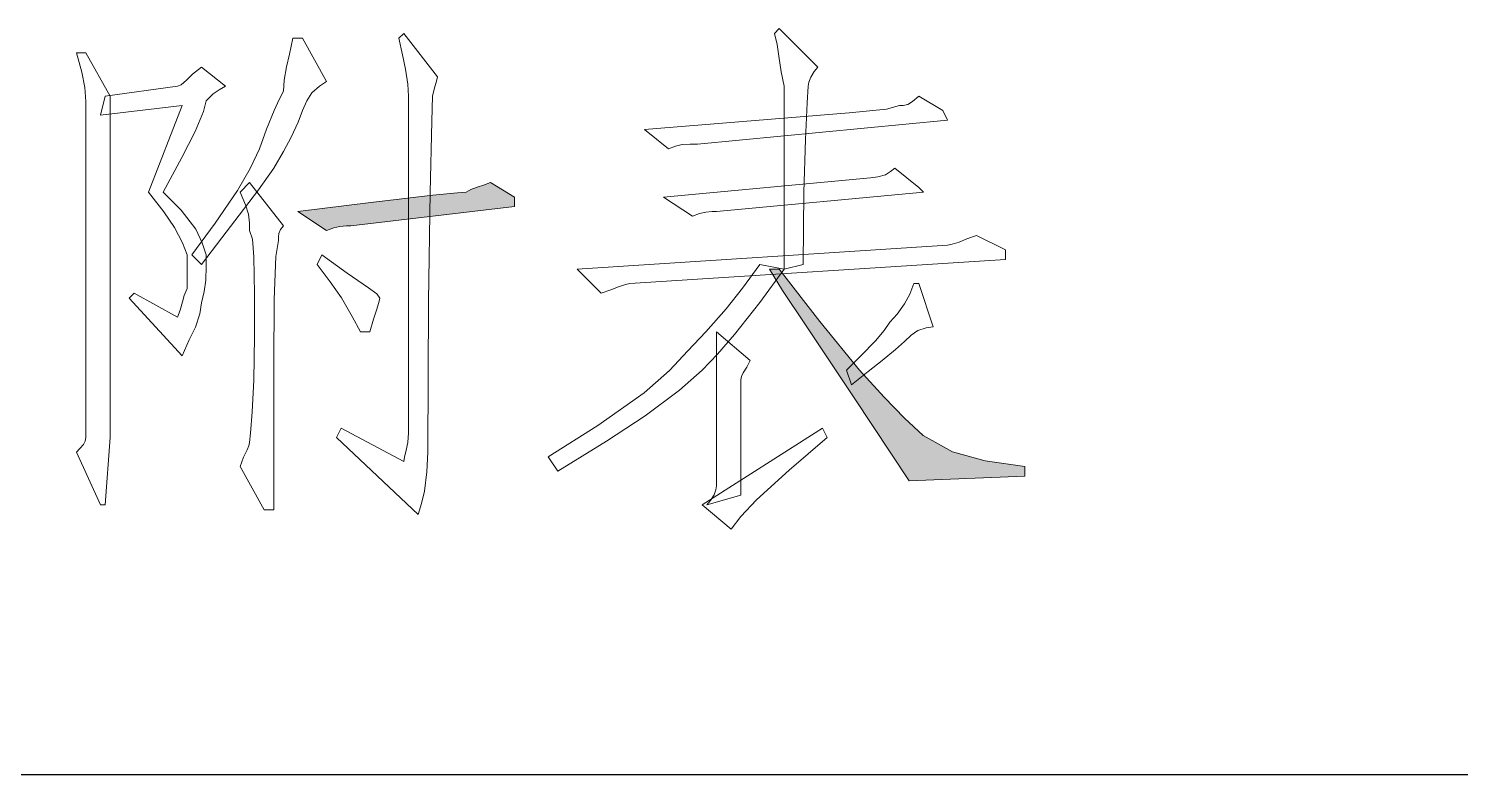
# Model space of a CAD drawing. Extents: x 457 to 4918, y -67 to 391.
# Drawn here: x 3495.97 to 3509.41, y 99.94 to 106.95 of the extents above; entities that cross this region are included whole.
import ezdxf

# ---------------------------------------------------------------- set-up
doc = ezdxf.new("R2010")
doc.units = 0
doc.header["$LTSCALE"] = 40
doc.header["$MEASUREMENT"] = 0
doc.layers.add('at_Entity', color=7, linetype='CONTINUOUS')
doc.layers.add('at_Solid', color=7, linetype='CONTINUOUS')

msp = doc.modelspace()

# ---------------------------------------------------------------- hatches: boundary and pattern name
at = {"layer": 'at_Solid'}
for points in [[(3500.528, 105.368), (3500.528, 105.278), (3498.991, 105.097), (3498.95, 105.096), (3498.89, 105.091), (3498.831, 105.078), (3498.765, 105.052), (3498.494, 105.232), (3499.18, 105.318), (3499.761, 105.384), (3499.995, 105.406), (3500.076, 105.413), (3500.118, 105.44), (3500.177, 105.462), (3500.237, 105.478), (3500.302, 105.504)], [(3504.235, 102.701), (3503.718, 103.482), (3503.261, 104.166), (3503.044, 104.491), (3502.924, 104.69), (3503.014, 104.69), (3503.395, 104.198), (3503.768, 103.741), (3503.999, 103.487), (3504.19, 103.289), (3504.366, 103.129), (3504.641, 102.975), (3504.947, 102.89), (3505.32, 102.837), (3505.32, 102.746)]]:
    msp.add_hatch(color=0, dxfattribs=at).paths.add_polyline_path(points)

# ---------------------------------------------------------------- linework, layer by layer
at = {"layer": 'at_Entity', "color": 0, "lineweight": 20}
for p, q in [((3499.443, 106.86), (3499.489, 106.905)), ((3499.489, 106.905), (3499.805, 106.498)), ((3502.969, 106.905), (3503.014, 106.95)), ((3502.995, 106.8), (3502.969, 106.905)), ((3503.014, 106.95), (3503.376, 106.588)), ((3498.416, 106.709), (3498.449, 106.86)), ((3498.449, 106.86), (3498.539, 106.86)), ((3498.539, 106.86), (3498.765, 106.453)), ((3499.476, 106.703), (3499.443, 106.86)), ((3503.011, 106.69), (3502.995, 106.8)), ((3496.467, 106.541), (3496.415, 106.724)), ((3496.415, 106.724), (3496.505, 106.724)), ((3496.505, 106.724), (3496.731, 106.317)), ((3498.388, 106.59), (3498.416, 106.709)), ((3499.505, 106.568), (3499.476, 106.703)), ((3503.033, 106.543), (3503.011, 106.69)), ((3496.494, 106.396), (3496.467, 106.541)), ((3497.448, 106.466), (3497.505, 106.523)), ((3497.505, 106.523), (3497.59, 106.588)), ((3497.59, 106.588), (3497.816, 106.408)), ((3498.366, 106.466), (3498.388, 106.59)), ((3499.526, 106.427), (3499.505, 106.568)), ((3499.805, 106.498), (3499.798, 106.457)), ((3503.06, 106.408), (3503.033, 106.543)), ((3503.31, 106.493), (3503.292, 106.447)), ((3503.343, 106.548), (3503.31, 106.493)), ((3503.376, 106.588), (3503.343, 106.548)), ((3496.504, 106.266), (3496.494, 106.396)), ((3496.686, 106.317), (3497.364, 106.408)), ((3497.364, 106.408), (3497.399, 106.423)), ((3497.399, 106.423), (3497.448, 106.466)), ((3497.756, 106.374), (3497.701, 106.336)), ((3497.816, 106.408), (3497.756, 106.374)), ((3498.319, 106.283), (3498.359, 106.362)), ((3498.359, 106.362), (3498.366, 106.466)), ((3498.627, 106.346), (3498.579, 106.273)), ((3498.698, 106.411), (3498.627, 106.346)), ((3498.765, 106.453), (3498.698, 106.411)), ((3499.534, 106.317), (3499.526, 106.427)), ((3499.767, 106.357), (3499.76, 106.317)), ((3499.782, 106.403), (3499.767, 106.357)), ((3499.798, 106.457), (3499.782, 106.403)), ((3503.06, 104.69), (3503.06, 106.408)), ((3503.286, 106.408), (3503.278, 106.254)), ((3503.292, 106.447), (3503.286, 106.408)), ((3496.505, 106.182), (3496.504, 106.266)), ((3496.641, 106.136), (3496.686, 106.317)), ((3497.409, 106.227), (3496.641, 106.136)), ((3496.731, 106.317), (3496.731, 103.108)), ((3497.093, 105.413), (3497.409, 106.227)), ((3497.635, 106.272), (3497.61, 106.17)), ((3497.668, 106.305), (3497.635, 106.272)), ((3497.701, 106.336), (3497.668, 106.305)), ((3498.271, 106.182), (3498.319, 106.283)), ((3498.579, 106.273), (3498.539, 106.182)), ((3499.534, 103.153), (3499.534, 106.317)), ((3499.76, 106.317), (3499.753, 106.081)), ((3503.278, 106.254), (3503.262, 105.908)), ((3504.023, 106.194), (3504.144, 106.227)), ((3504.144, 106.227), (3504.179, 106.228)), ((3504.179, 106.228), (3504.222, 106.238)), ((3504.222, 106.238), (3504.266, 106.265)), ((3504.266, 106.265), (3504.325, 106.317)), ((3504.325, 106.317), (3504.551, 106.182)), ((3496.505, 106.055), (3496.505, 106.182)), ((3497.61, 106.17), (3497.53, 105.982)), ((3498.2, 106.007), (3498.271, 106.182)), ((3498.497, 106.071), (3498.432, 105.931)), ((3498.539, 106.182), (3498.497, 106.071)), ((3499.753, 106.081), (3499.736, 105.412)), ((3501.749, 106.001), (3502.79, 106.087)), ((3504.596, 106.091), (3502.246, 105.865)), ((3502.79, 106.087), (3503.67, 106.159)), ((3503.67, 106.159), (3504.023, 106.194)), ((3504.551, 106.182), (3504.596, 106.091)), ((3496.505, 105.811), (3496.505, 106.055)), ((3497.53, 105.982), (3497.405, 105.74)), ((3498.133, 105.82), (3498.2, 106.007)), ((3501.975, 105.82), (3501.749, 106.001)), ((3496.505, 105.254), (3496.505, 105.811)), ((3498.047, 105.636), (3498.133, 105.82)), ((3498.432, 105.931), (3498.36, 105.796)), ((3502.04, 105.846), (3501.975, 105.82)), ((3502.102, 105.86), (3502.04, 105.846)), ((3502.178, 105.865), (3502.102, 105.86)), ((3502.246, 105.865), (3502.178, 105.865)), ((3503.262, 105.908), (3503.247, 105.415)), ((3497.405, 105.74), (3497.229, 105.413)), ((3498.36, 105.796), (3498.268, 105.639)), ((3497.928, 105.428), (3498.047, 105.636)), ((3498.268, 105.639), (3498.124, 105.434)), ((3501.929, 105.368), (3503.873, 105.549)), ((3503.873, 105.549), (3503.94, 105.557)), ((3503.94, 105.557), (3504.012, 105.578)), ((3504.012, 105.578), (3504.06, 105.607)), ((3504.06, 105.607), (3504.099, 105.639)), ((3504.099, 105.639), (3504.325, 105.458)), ((3497.237, 105.23), (3497.093, 105.413)), ((3497.229, 105.413), (3497.4, 105.245)), ((3497.719, 105.121), (3497.928, 105.428)), ((3498.124, 105.434), (3497.945, 105.196)), ((3497.952, 105.413), (3498.042, 105.504)), ((3498.004, 105.296), (3497.952, 105.413)), ((3498.042, 105.504), (3498.359, 105.097)), ((3499.736, 105.412), (3499.721, 104.39)), ((3499.761, 105.384), (3499.995, 105.406)), ((3499.995, 105.406), (3500.076, 105.413)), ((3500.076, 105.413), (3500.118, 105.44)), ((3500.118, 105.44), (3500.177, 105.462)), ((3500.177, 105.462), (3500.237, 105.478)), ((3500.237, 105.478), (3500.302, 105.504)), ((3500.302, 105.504), (3500.528, 105.368)), ((3504.37, 105.413), (3502.427, 105.232)), ((3503.247, 105.415), (3503.24, 104.735)), ((3504.325, 105.458), (3504.37, 105.413)), ((3498.031, 105.207), (3498.004, 105.296)), ((3498.494, 105.232), (3499.18, 105.318)), ((3500.528, 105.278), (3498.991, 105.097)), ((3499.18, 105.318), (3499.761, 105.384)), ((3500.528, 105.368), (3500.528, 105.278)), ((3502.201, 105.187), (3501.929, 105.368)), ((3496.505, 104.6), (3496.505, 105.254)), ((3497.336, 105.082), (3497.237, 105.23)), ((3497.4, 105.245), (3497.538, 105.065)), ((3497.945, 105.196), (3497.78, 104.984)), ((3498.041, 105.121), (3498.031, 105.207)), ((3498.765, 105.052), (3498.494, 105.232)), ((3502.266, 105.213), (3502.201, 105.187)), ((3502.325, 105.227), (3502.266, 105.213)), ((3502.385, 105.232), (3502.325, 105.227)), ((3502.427, 105.232), (3502.385, 105.232)), ((3497.411, 104.937), (3497.336, 105.082)), ((3497.5, 104.826), (3497.719, 105.121)), ((3497.538, 105.065), (3497.596, 104.937)), ((3498.042, 105.052), (3498.041, 105.121)), ((3498.068, 104.972), (3498.042, 105.052)), ((3498.316, 105.025), (3498.313, 104.994)), ((3498.332, 105.063), (3498.316, 105.025)), ((3498.359, 105.097), (3498.332, 105.063)), ((3498.831, 105.078), (3498.765, 105.052)), ((3498.89, 105.091), (3498.831, 105.078)), ((3498.95, 105.096), (3498.89, 105.091)), ((3498.991, 105.097), (3498.95, 105.096)), ((3504.776, 104.974), (3504.868, 105.006)), ((3504.868, 105.006), (3505.139, 104.871)), ((3497.455, 104.826), (3497.411, 104.937)), ((3497.78, 104.984), (3497.59, 104.735)), ((3497.596, 104.937), (3497.635, 104.826)), ((3498.082, 104.807), (3498.068, 104.972)), ((3498.313, 104.961), (3498.287, 104.809)), ((3498.313, 104.994), (3498.313, 104.961)), ((3501.116, 104.69), (3504.596, 104.916)), ((3504.596, 104.916), (3504.639, 104.924)), ((3504.639, 104.924), (3504.703, 104.945)), ((3504.703, 104.945), (3504.776, 104.974)), ((3505.139, 104.871), (3505.139, 104.78)), ((3497.455, 104.708), (3497.455, 104.826)), ((3497.59, 104.735), (3497.5, 104.826)), ((3497.635, 104.826), (3497.635, 104.717)), ((3498.087, 104.454), (3498.082, 104.807)), ((3498.287, 104.809), (3498.271, 104.405)), ((3498.675, 104.735), (3498.72, 104.826)), ((3498.799, 104.571), (3498.675, 104.735)), ((3498.72, 104.826), (3498.957, 104.654)), ((3505.139, 104.78), (3501.613, 104.554)), ((3502.67, 104.513), (3502.834, 104.735)), ((3502.834, 104.735), (3503.06, 104.69)), ((3503.24, 104.735), (3503.06, 104.69)), ((3496.505, 103.979), (3496.505, 104.6)), ((3497.455, 104.622), (3497.455, 104.708)), ((3497.455, 104.552), (3497.455, 104.622)), ((3497.635, 104.717), (3497.63, 104.586)), ((3498.957, 104.654), (3499.157, 104.516)), ((3501.342, 104.464), (3501.116, 104.69)), ((3503.06, 104.69), (3502.831, 104.376)), ((3503.044, 104.491), (3502.924, 104.69)), ((3502.924, 104.69), (3503.014, 104.69)), ((3503.014, 104.69), (3503.395, 104.198)), ((3496.912, 104.419), (3496.957, 104.464)), ((3496.957, 104.464), (3497.364, 104.238)), ((3497.428, 104.444), (3497.455, 104.509)), ((3497.455, 104.509), (3497.455, 104.552)), ((3497.616, 104.479), (3497.59, 104.374)), ((3497.63, 104.586), (3497.616, 104.479)), ((3498.903, 104.42), (3498.799, 104.571)), ((3499.157, 104.516), (3499.236, 104.458)), ((3499.236, 104.458), (3499.263, 104.419)), ((3501.433, 104.497), (3501.342, 104.464)), ((3501.506, 104.525), (3501.433, 104.497)), ((3501.571, 104.547), (3501.506, 104.525)), ((3501.613, 104.554), (3501.571, 104.547)), ((3502.516, 104.317), (3502.67, 104.513)), ((3503.261, 104.166), (3503.044, 104.491)), ((3504.24, 104.456), (3504.28, 104.554)), ((3504.28, 104.554), (3504.325, 104.554)), ((3504.325, 104.554), (3504.461, 104.148)), ((3497.409, 103.876), (3496.912, 104.419)), ((3497.391, 104.306), (3497.413, 104.382)), ((3497.413, 104.382), (3497.428, 104.444)), ((3497.59, 104.374), (3497.575, 104.27)), ((3498.087, 104.057), (3498.087, 104.454)), ((3498.271, 104.405), (3498.268, 103.802)), ((3499.006, 104.246), (3498.903, 104.42)), ((3499.255, 104.376), (3499.233, 104.306)), ((3499.263, 104.419), (3499.255, 104.376)), ((3499.721, 104.39), (3499.715, 102.972)), ((3502.831, 104.376), (3502.596, 104.075)), ((3504.121, 104.268), (3504.192, 104.366)), ((3504.192, 104.366), (3504.24, 104.456)), ((3497.364, 104.238), (3497.391, 104.306)), ((3497.575, 104.27), (3497.532, 104.146)), ((3499.082, 104.102), (3499.006, 104.246)), ((3499.205, 104.22), (3499.172, 104.102)), ((3499.233, 104.306), (3499.205, 104.22)), ((3502.325, 104.1), (3502.516, 104.317)), ((3503.395, 104.198), (3503.768, 103.741)), ((3504.001, 104.114), (3504.054, 104.193)), ((3504.054, 104.193), (3504.121, 104.268)), ((3497.532, 104.146), (3497.475, 104.027)), ((3498.081, 103.646), (3498.087, 104.057)), ((3499.172, 104.102), (3499.082, 104.102)), ((3502.156, 103.922), (3502.325, 104.1)), ((3502.427, 104.012), (3502.427, 104.102)), ((3502.427, 104.102), (3502.743, 103.831)), ((3502.596, 104.075), (3502.436, 103.892)), ((3503.718, 103.482), (3503.261, 104.166)), ((3503.918, 104.017), (3504.001, 104.114)), ((3504.255, 104.071), (3504.19, 104.012)), ((3504.317, 104.113), (3504.255, 104.071)), ((3504.393, 104.139), (3504.317, 104.113)), ((3504.461, 104.148), (3504.393, 104.139)), ((3496.505, 103.53), (3496.505, 103.979)), ((3497.475, 104.027), (3497.409, 103.876)), ((3501.984, 103.737), (3502.156, 103.922)), ((3502.427, 103.952), (3502.427, 104.012)), ((3502.427, 103.842), (3502.427, 103.952)), ((3503.781, 103.875), (3503.918, 104.017)), ((3504.106, 103.936), (3503.981, 103.833)), ((3504.19, 104.012), (3504.106, 103.936)), ((3498.268, 103.802), (3498.268, 102.972)), ((3502.436, 103.892), (3502.291, 103.741)), ((3502.427, 103.605), (3502.427, 103.842)), ((3502.743, 103.831), (3502.71, 103.771)), ((3503.647, 103.741), (3503.781, 103.875)), ((3503.981, 103.833), (3503.849, 103.73)), ((3501.745, 103.529), (3501.984, 103.737)), ((3502.291, 103.741), (3502.079, 103.554)), ((3502.659, 103.683), (3502.653, 103.65)), ((3502.677, 103.716), (3502.659, 103.683)), ((3502.71, 103.771), (3502.677, 103.716)), ((3503.692, 103.605), (3503.647, 103.741)), ((3503.849, 103.73), (3503.692, 103.605)), ((3503.768, 103.741), (3503.999, 103.487)), ((3496.505, 103.227), (3496.505, 103.53)), ((3498.066, 103.35), (3498.081, 103.646)), ((3501.31, 103.222), (3501.745, 103.529)), ((3502.079, 103.554), (3501.756, 103.311)), ((3502.427, 103.334), (3502.427, 103.605)), ((3502.653, 103.65), (3502.653, 103.532)), ((3502.653, 103.532), (3502.653, 103.297)), ((3504.235, 102.701), (3503.718, 103.482)), ((3503.999, 103.487), (3504.19, 103.289)), ((3498.049, 103.148), (3498.066, 103.35)), ((3501.756, 103.311), (3501.393, 103.073)), ((3502.427, 103.092), (3502.427, 103.334)), ((3502.653, 103.297), (3502.653, 102.984)), ((3504.19, 103.289), (3504.366, 103.129)), ((3496.505, 103.108), (3496.505, 103.227)), ((3498.042, 103.063), (3498.049, 103.148)), ((3498.856, 103.108), (3498.901, 103.198)), ((3498.901, 103.198), (3499.489, 102.882)), ((3499.527, 103.062), (3499.534, 103.153)), ((3500.845, 102.927), (3501.31, 103.222)), ((3502.291, 102.475), (3503.421, 103.198)), ((3503.421, 103.198), (3503.466, 103.108)), ((3504.366, 103.129), (3504.641, 102.975)), ((3496.415, 102.972), (3496.448, 103.006)), ((3496.448, 103.006), (3496.481, 103.044)), ((3496.481, 103.044), (3496.499, 103.075)), ((3496.499, 103.075), (3496.505, 103.108)), ((3496.731, 103.108), (3496.686, 102.475)), ((3497.985, 102.923), (3498.018, 102.994)), ((3498.018, 102.994), (3498.035, 103.03)), ((3498.035, 103.03), (3498.042, 103.063)), ((3499.624, 102.385), (3498.856, 103.108)), ((3499.496, 102.924), (3499.512, 102.989)), ((3499.512, 102.989), (3499.527, 103.062)), ((3501.393, 103.073), (3500.935, 102.792)), ((3502.427, 102.905), (3502.427, 103.092)), ((3502.653, 102.984), (3502.653, 102.566)), ((3503.466, 103.108), (3503.109, 102.802)), ((3496.641, 102.475), (3496.415, 102.972)), ((3497.952, 102.837), (3497.985, 102.923)), ((3498.268, 102.972), (3498.268, 102.43)), ((3499.489, 102.882), (3499.496, 102.924)), ((3499.715, 102.972), (3499.707, 102.785)), ((3500.935, 102.792), (3500.845, 102.927)), ((3502.427, 102.749), (3502.427, 102.905)), ((3504.641, 102.975), (3504.947, 102.89)), ((3504.947, 102.89), (3505.32, 102.837)), ((3498.178, 102.43), (3497.952, 102.837)), ((3499.707, 102.785), (3499.685, 102.604)), ((3502.427, 102.656), (3502.427, 102.749)), ((3503.109, 102.802), (3502.8, 102.522)), ((3505.32, 102.746), (3504.235, 102.701)), ((3505.32, 102.837), (3505.32, 102.746)), ((3499.685, 102.604), (3499.657, 102.49)), ((3502.403, 102.571), (3502.42, 102.616)), ((3502.42, 102.616), (3502.427, 102.656)), ((3496.686, 102.475), (3496.641, 102.475)), ((3499.657, 102.49), (3499.624, 102.385)), ((3502.562, 102.249), (3502.291, 102.475)), ((3502.653, 102.566), (3502.336, 102.475)), ((3502.336, 102.475), (3502.37, 102.516)), ((3502.37, 102.516), (3502.403, 102.571)), ((3502.8, 102.522), (3502.655, 102.368)), ((3498.268, 102.43), (3498.178, 102.43)), ((3502.655, 102.368), (3502.562, 102.249))]:
    msp.add_line(p, q, dxfattribs=at)
at = {"layer": 'at_Entity', "color": 0}
msp.add_lwpolyline([(3487.194, 99.944), (3634.235, 99.944)], dxfattribs=at)

doc.saveas('drawing.dxf')
